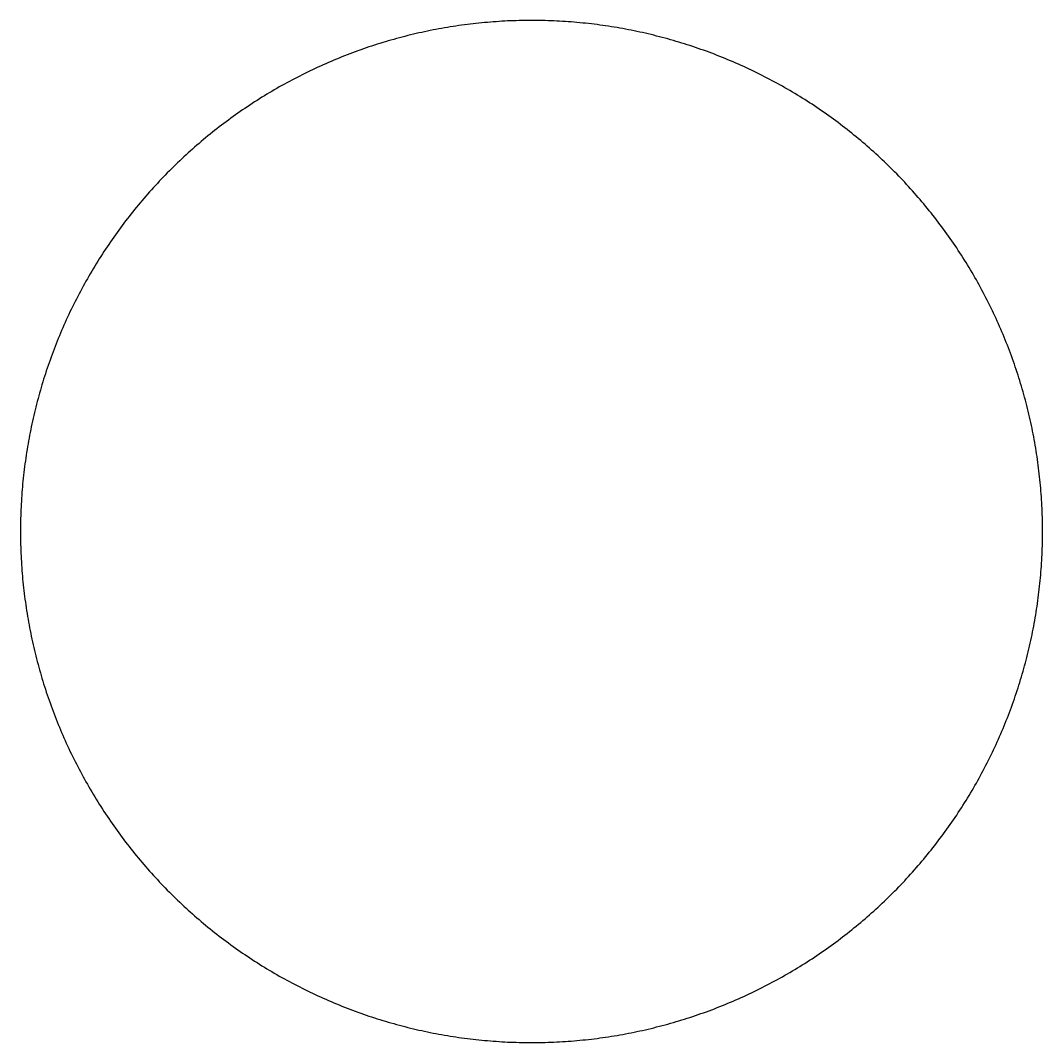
# Model space of a CAD drawing. Header units: millimetres. Extents: x 539514 to 908003, y -69769 to 203909.
# Drawn here: x 623599 to 648599, y -69769 to -44769 of the extents above; entities that cross this region are included whole.
import ezdxf

# ---------------------------------------------------------------- set-up
doc = ezdxf.new("R2010")
doc.units = ezdxf.units.MM
doc.layers.add('CLOSED_AREAS', color=7, linetype='Continuous')

msp = doc.modelspace()

# ---------------------------------------------------------------- linework, layer by layer
at = {"layer": 'CLOSED_AREAS'}
msp.add_lwpolyline([(648598.646, -57269.293), (648598.446, -57198.601), (648597.846, -57127.91), (648596.847, -57057.225), (648595.448, -56986.546), (648593.649, -56915.876), (648591.45, -56845.217), (648588.852, -56774.572), (648585.855, -56703.943), (648582.458, -56633.332), (648578.661, -56562.741), (648574.466, -56492.173), (648569.871, -56421.629), (648564.878, -56351.113), (648559.486, -56280.626), (648553.696, -56210.171), (648547.507, -56139.75), (648540.919, -56069.364), (648533.934, -55999.017), (648526.552, -55928.711), (648518.771, -55858.448), (648510.594, -55788.23), (648502.019, -55718.059), (648493.048, -55647.937), (648483.681, -55577.868), (648473.917, -55507.853), (648463.757, -55437.894), (648453.202, -55367.993), (648442.252, -55298.154), (648430.907, -55228.377), (648419.168, -55158.666), (648407.034, -55089.022), (648394.507, -55019.448), (648381.587, -54949.946), (648368.273, -54880.518), (648354.568, -54811.167), (648340.47, -54741.894), (648325.981, -54672.702), (648311.1, -54603.593), (648295.829, -54534.569), (648280.168, -54465.633), (648264.118, -54396.787), (648247.678, -54328.032), (648230.85, -54259.371), (648213.633, -54190.807), (648196.03, -54122.341), (648178.039, -54053.976), (648159.662, -53985.713), (648140.899, -53917.556), (648121.751, -53849.506), (648102.218, -53781.565), (648082.302, -53713.736), (648062.002, -53646.02), (648041.32, -53578.42), (648020.255, -53510.939), (647998.81, -53443.577), (647976.984, -53376.338), (647954.777, -53309.224), (647932.192, -53242.236), (647909.228, -53175.377), (647885.886, -53108.649), (647862.168, -53042.054), (647838.073, -52975.594), (647813.603, -52909.271), (647788.758, -52843.088), (647763.539, -52777.047), (647737.947, -52711.149), (647711.982, -52645.397), (647685.647, -52579.793), (647658.94, -52514.339), (647631.864, -52449.037), (647604.419, -52383.889), (647576.607, -52318.897), (647548.426, -52254.064), (647519.88, -52189.391), (647490.969, -52124.88), (647461.693, -52060.535), (647432.053, -51996.355), (647402.052, -51932.345), (647371.688, -51868.505), (647340.964, -51804.837), (647309.881, -51741.345), (647278.439, -51678.029), (647246.639, -51614.893), (647214.483, -51551.937), (647181.971, -51489.163), (647149.105, -51426.575), (647115.885, -51364.174), (647082.313, -51301.961), (647048.39, -51239.94), (647014.117, -51178.111), (646979.494, -51116.477), (646944.523, -51055.04), (646909.206, -50993.801), (646873.542, -50932.764), (646837.535, -50871.929), (646801.183, -50811.298), (646764.489, -50750.874), (646727.455, -50690.659), (646690.08, -50630.654), (646652.366, -50570.861), (646614.315, -50511.283), (646575.928, -50451.921), (646537.205, -50392.776), (646498.149, -50333.852), (646458.76, -50275.15), (646419.039, -50216.671), (646378.989, -50158.418), (646338.61, -50100.392), (646297.903, -50042.596), (646256.87, -49985.03), (646215.512, -49927.698), (646173.831, -49870.6), (646131.827, -49813.739), (646089.502, -49757.117), (646046.858, -49700.735), (646003.896, -49644.595), (645960.617, -49588.698), (645917.022, -49533.048), (645873.113, -49477.645), (645828.892, -49422.491), (645784.36, -49367.588), (645739.518, -49312.938), (645694.367, -49258.542), (645648.91, -49204.402), (645603.147, -49150.521), (645557.08, -49096.899), (645510.71, -49043.538), (645464.04, -48990.441), (645417.07, -48937.608), (645369.802, -48885.042), (645322.237, -48832.744), (645274.378, -48780.716), (645226.225, -48728.959), (645177.78, -48677.475), (645129.044, -48626.267), (645080.02, -48575.334), (645030.708, -48524.68), (644981.111, -48474.305), (644931.23, -48424.212), (644881.066, -48374.402), (644830.622, -48324.876), (644779.898, -48275.636), (644728.896, -48226.684), (644677.619, -48178.021), (644626.067, -48129.649), (644574.242, -48081.569), (644522.146, -48033.783), (644469.781, -47986.293), (644417.148, -47939.099), (644364.249, -47892.204), (644311.085, -47845.608), (644257.659, -47799.314), (644203.972, -47753.323), (644150.026, -47707.637), (644095.822, -47662.256), (644041.363, -47617.182), (643986.649, -47572.417), (643931.683, -47527.962), (643876.467, -47483.819), (643821.002, -47439.989), (643765.29, -47396.473), (643709.332, -47353.273), (643653.131, -47310.39), (643596.689, -47267.826), (643540.007, -47225.581), (643483.087, -47183.658), (643425.93, -47142.057), (643368.539, -47100.78), (643310.916, -47059.829), (643253.062, -47019.204), (643194.979, -46978.907), (643136.67, -46938.939), (643078.135, -46899.301), (643019.377, -46859.995), (642960.397, -46821.022), (642901.198, -46782.383), (642841.782, -46744.08), (642782.15, -46706.113), (642722.304, -46668.484), (642662.246, -46631.194), (642601.978, -46594.244), (642541.503, -46557.636), (642480.821, -46521.37), (642419.935, -46485.448), (642358.847, -46449.871), (642297.559, -46414.641), (642236.072, -46379.757), (642174.389, -46345.221), (642112.512, -46311.035), (642050.442, -46277.2), (641988.183, -46243.716), (641925.734, -46210.584), (641863.1, -46177.807), (641800.281, -46145.384), (641737.279, -46113.317), (641674.098, -46081.606), (641610.738, -46050.254), (641547.201, -46019.26), (641483.491, -45988.626), (641419.608, -45958.353), (641355.555, -45928.442), (641291.334, -45898.893), (641226.946, -45869.708), (641162.395, -45840.888), (641097.682, -45812.433), (641032.809, -45784.345), (640967.778, -45756.624), (640902.591, -45729.271), (640837.251, -45702.287), (640771.759, -45675.674), (640706.118, -45649.431), (640640.329, -45623.559), (640574.395, -45598.061), (640508.318, -45572.935), (640442.1, -45548.184), (640375.743, -45523.807), (640309.249, -45499.806), (640242.621, -45476.182), (640175.86, -45452.935), (640108.968, -45430.065), (640041.948, -45407.575), (639974.802, -45385.463), (639907.533, -45363.732), (639840.141, -45342.382), (639772.63, -45321.413), (639705.001, -45300.826), (639637.257, -45280.622), (639569.399, -45260.802), (639501.431, -45241.365), (639433.354, -45222.313), (639365.17, -45203.647), (639296.882, -45185.366), (639228.491, -45167.472), (639160, -45149.965), (639091.412, -45132.846), (639022.727, -45116.115), (638953.949, -45099.772), (638885.08, -45083.819), (638816.122, -45068.255), (638747.077, -45053.082), (638677.947, -45038.299), (638608.734, -45023.908), (638539.442, -45009.908), (638470.071, -44996.301), (638400.624, -44983.086), (638331.104, -44970.263), (638261.512, -44957.835), (638191.851, -44945.8), (638122.124, -44934.159), (638052.331, -44922.913), (637982.476, -44912.061), (637912.561, -44901.605), (637842.588, -44891.544), (637772.559, -44881.88), (637702.476, -44872.611), (637632.342, -44863.739), (637562.159, -44855.264), (637491.93, -44847.185), (637421.655, -44839.504), (637351.339, -44832.221), (637280.982, -44825.336), (637210.587, -44818.848), (637140.157, -44812.759), (637069.694, -44807.068), (636999.2, -44801.775), (636928.676, -44796.882), (636858.127, -44792.387), (636787.553, -44788.291), (636716.956, -44784.595), (636646.341, -44781.298), (636575.707, -44778.4), (636505.059, -44775.902), (636434.397, -44773.803), (636363.724, -44772.104), (636293.044, -44770.805), (636222.357, -44769.905), (636151.665, -44769.406), (636080.973, -44769.306), (636010.281, -44769.606), (635939.591, -44770.305), (635868.907, -44771.405), (635798.23, -44772.904), (635727.563, -44774.802), (635656.907, -44777.101), (635586.266, -44779.799), (635515.641, -44782.896), (635445.035, -44786.393), (635374.449, -44790.289), (635303.887, -44794.584), (635233.35, -44799.279), (635162.841, -44804.372), (635092.362, -44809.863), (635021.915, -44815.753), (634951.503, -44822.042), (634881.127, -44828.729), (634810.79, -44835.813), (634740.494, -44843.295), (634670.242, -44851.175), (634600.035, -44859.452), (634529.876, -44868.125), (634459.768, -44877.196), (634389.712, -44886.662), (634319.71, -44896.525), (634249.766, -44906.784), (634179.881, -44917.437), (634110.057, -44928.486), (634040.296, -44939.93), (633970.602, -44951.768), (633900.975, -44964), (633831.419, -44976.625), (633761.935, -44989.644), (633692.526, -45003.055), (633623.194, -45016.859), (633553.941, -45031.055), (633484.77, -45045.642), (633415.682, -45060.62), (633346.68, -45075.988), (633277.766, -45091.747), (633208.942, -45107.895), (633140.211, -45124.432), (633071.574, -45141.357), (633003.034, -45158.67), (632934.593, -45176.371), (632866.253, -45194.458), (632798.017, -45212.932), (632729.886, -45231.791), (632661.863, -45251.035), (632593.95, -45270.664), (632526.149, -45290.676), (632458.462, -45311.072), (632390.892, -45331.85), (632323.44, -45353.009), (632256.109, -45374.55), (632188.901, -45396.472), (632121.818, -45418.773), (632054.862, -45441.453), (631988.035, -45464.511), (631921.34, -45487.947), (631854.779, -45511.76), (631788.353, -45535.949), (631722.065, -45560.513), (631655.917, -45585.451), (631589.912, -45610.763), (631524.05, -45636.449), (631458.335, -45662.506), (631392.768, -45688.934), (631327.352, -45715.733), (631262.088, -45742.901), (631196.979, -45770.438), (631132.027, -45798.343), (631067.233, -45826.615), (631002.601, -45855.253), (630938.131, -45884.255), (630873.827, -45913.622), (630809.689, -45943.352), (630745.721, -45973.444), (630681.924, -46003.898), (630618.301, -46034.712), (630554.852, -46065.885), (630491.581, -46097.417), (630428.489, -46129.306), (630365.579, -46161.551), (630302.852, -46194.151), (630240.31, -46227.106), (630177.956, -46260.414), (630115.791, -46294.074), (630053.817, -46328.085), (629992.037, -46362.445), (629930.452, -46397.155), (629869.064, -46432.213), (629807.876, -46467.617), (629746.889, -46503.366), (629686.105, -46539.46), (629625.526, -46575.897), (629565.154, -46612.676), (629504.991, -46649.796), (629445.039, -46687.256), (629385.299, -46725.054), (629325.775, -46763.189), (629266.467, -46801.661), (629207.377, -46840.467), (629148.508, -46879.606), (629089.862, -46919.078), (629031.439, -46958.881), (628973.243, -46999.014), (628915.274, -47039.476), (628857.535, -47080.264), (628800.028, -47121.378), (628742.754, -47162.817), (628685.716, -47204.579), (628628.914, -47246.663), (628572.352, -47289.068), (628516.03, -47331.792), (628459.95, -47374.834), (628404.115, -47418.192), (628348.527, -47461.865), (628293.186, -47505.852), (628238.094, -47550.151), (628183.254, -47594.761), (628128.667, -47639.68), (628074.336, -47684.908), (628020.26, -47730.442), (627966.444, -47776.281), (627912.887, -47822.423), (627859.592, -47868.868), (627806.56, -47915.614), (627753.794, -47962.658), (627701.295, -48010.001), (627649.064, -48057.639), (627597.104, -48105.572), (627545.415, -48153.799), (627494, -48202.316), (627442.86, -48251.124), (627391.997, -48300.22), (627341.413, -48349.603), (627291.108, -48399.272), (627241.086, -48449.224), (627191.346, -48499.458), (627141.892, -48549.972), (627092.724, -48600.766), (627043.844, -48651.836), (626995.254, -48703.183), (626946.954, -48754.803), (626898.948, -48806.696), (626851.235, -48858.859), (626803.819, -48911.291), (626756.7, -48963.991), (626709.879, -49016.956), (626663.359, -49070.186), (626617.141, -49123.677), (626571.226, -49177.429), (626525.615, -49231.44), (626480.311, -49285.708), (626435.315, -49340.231), (626390.627, -49395.008), (626346.25, -49450.036), (626302.185, -49505.315), (626258.433, -49560.842), (626214.996, -49616.616), (626171.875, -49672.634), (626129.072, -49728.896), (626086.587, -49785.398), (626044.423, -49842.14), (626002.58, -49899.12), (625961.06, -49956.335), (625919.865, -50013.784), (625878.995, -50071.465), (625838.452, -50129.376), (625798.237, -50187.516), (625758.351, -50245.882), (625718.796, -50304.473), (625679.573, -50363.287), (625640.684, -50422.321), (625602.129, -50481.575), (625563.909, -50541.045), (625526.027, -50600.731), (625488.482, -50660.63), (625451.277, -50720.741), (625414.413, -50781.06), (625377.89, -50841.588), (625341.71, -50902.321), (625305.875, -50963.257), (625270.384, -51024.396), (625235.24, -51085.734), (625200.443, -51147.27), (625165.995, -51209.001), (625131.896, -51270.927), (625098.148, -51333.044), (625064.753, -51395.351), (625031.709, -51457.846), (624999.02, -51520.527), (624966.686, -51583.392), (624934.708, -51646.438), (624903.087, -51709.665), (624871.824, -51773.069), (624840.921, -51836.649), (624810.377, -51900.403), (624780.194, -51964.329), (624750.373, -52028.424), (624720.916, -52092.687), (624691.822, -52157.115), (624663.093, -52221.707), (624634.73, -52286.461), (624606.733, -52351.373), (624579.104, -52416.443), (624551.843, -52481.669), (624524.952, -52547.047), (624498.431, -52612.576), (624472.281, -52678.255), (624446.503, -52744.08), (624421.097, -52810.05), (624396.065, -52876.162), (624371.407, -52942.415), (624347.124, -53008.807), (624323.218, -53075.335), (624299.687, -53141.996), (624276.535, -53208.79), (624253.76, -53275.714), (624231.364, -53342.765), (624209.348, -53409.943), (624187.712, -53477.243), (624166.457, -53544.665), (624145.583, -53612.206), (624125.092, -53679.864), (624104.984, -53747.636), (624085.259, -53815.522), (624065.919, -53883.517), (624046.963, -53951.621), (624028.393, -54019.831), (624010.209, -54088.146), (623992.412, -54156.561), (623975.002, -54225.077), (623957.979, -54293.69), (623941.345, -54362.398), (623925.1, -54431.198), (623909.244, -54500.09), (623893.778, -54569.07), (623878.703, -54638.137), (623864.018, -54707.288), (623849.724, -54776.52), (623835.822, -54845.833), (623822.313, -54915.223), (623809.196, -54984.688), (623796.472, -55054.226), (623784.142, -55123.836), (623772.205, -55193.513), (623760.663, -55263.258), (623749.515, -55333.066), (623738.763, -55402.936), (623728.405, -55472.866), (623718.444, -55542.854), (623708.878, -55612.896), (623699.709, -55682.992), (623690.936, -55753.138), (623682.56, -55823.333), (623674.581, -55893.574), (623666.999, -55963.859), (623659.815, -56034.186), (623653.029, -56104.552), (623646.641, -56174.956), (623640.651, -56245.395), (623635.06, -56315.866), (623629.867, -56386.368), (623625.073, -56456.898), (623620.678, -56527.454), (623616.683, -56598.034), (623613.086, -56668.635), (623609.889, -56739.255), (623607.091, -56809.893), (623604.692, -56880.545), (623602.694, -56951.209), (623601.095, -57021.884), (623599.895, -57092.567), (623599.096, -57163.255), (623598.696, -57233.947), (623598.696, -57304.64), (623599.096, -57375.331), (623599.895, -57446.02), (623601.095, -57516.702), (623602.694, -57587.377), (623604.692, -57658.041), (623607.091, -57728.694), (623609.889, -57799.331), (623613.086, -57869.951), (623616.683, -57940.553), (623620.678, -58011.132), (623625.073, -58081.689), (623629.867, -58152.219), (623635.06, -58222.72), (623640.651, -58293.192), (623646.641, -58363.63), (623653.029, -58434.034), (623659.815, -58504.4), (623666.999, -58574.727), (623674.581, -58645.012), (623682.56, -58715.253), (623690.936, -58785.448), (623699.709, -58855.595), (623708.878, -58925.69), (623718.444, -58995.733), (623728.405, -59065.72), (623738.763, -59135.65), (623749.515, -59205.52), (623760.663, -59275.329), (623772.205, -59345.073), (623784.142, -59414.751), (623796.472, -59484.36), (623809.196, -59553.898), (623822.313, -59623.363), (623835.822, -59692.753), (623849.724, -59762.066), (623864.018, -59831.299), (623878.703, -59900.449), (623893.778, -59969.516), (623909.244, -60038.496), (623925.1, -60107.388), (623941.345, -60176.189), (623957.979, -60244.897), (623975.002, -60313.509), (623992.412, -60382.025), (624010.209, -60450.441), (624028.393, -60518.755), (624046.963, -60586.965), (624065.919, -60655.069), (624085.259, -60723.065), (624104.984, -60790.95), (624125.092, -60858.723), (624145.583, -60926.381), (624166.457, -60993.922), (624187.712, -61061.343), (624209.348, -61128.644), (624231.364, -61195.821), (624253.76, -61262.872), (624276.535, -61329.796), (624299.687, -61396.59), (624323.218, -61463.252), (624347.124, -61529.779), (624371.407, -61596.171), (624396.065, -61662.424), (624421.097, -61728.536), (624446.503, -61794.506), (624472.281, -61860.332), (624498.431, -61926.01), (624524.952, -61991.539), (624551.843, -62056.918), (624579.104, -62122.143), (624606.733, -62187.213), (624634.73, -62252.126), (624663.093, -62316.879), (624691.822, -62381.471), (624720.916, -62445.9), (624750.373, -62510.162), (624780.194, -62574.258), (624810.377, -62638.183), (624840.921, -62701.937), (624871.824, -62765.517), (624903.087, -62828.921), (624934.708, -62892.148), (624966.686, -62955.194), (624999.02, -63018.059), (625031.709, -63080.74), (625064.753, -63143.235), (625098.148, -63205.542), (625131.896, -63267.66), (625165.995, -63329.585), (625200.443, -63391.317), (625235.24, -63452.853), (625270.384, -63514.191), (625305.875, -63575.329), (625341.71, -63636.266), (625377.89, -63696.999), (625414.413, -63757.526), (625451.277, -63817.846), (625488.482, -63877.956), (625526.027, -63937.855), (625563.909, -63997.541), (625602.129, -64057.012), (625640.684, -64116.265), (625679.573, -64175.3), (625718.796, -64234.113), (625758.351, -64292.704), (625798.237, -64351.07), (625838.452, -64409.21), (625878.995, -64467.121), (625919.865, -64524.802), (625961.06, -64582.252), (626002.58, -64639.467), (626044.423, -64696.446), (626086.587, -64753.188), (626129.072, -64809.691), (626171.875, -64865.952), (626214.996, -64921.97), (626258.433, -64977.744), (626302.185, -65033.271), (626346.25, -65088.55), (626390.627, -65143.579), (626435.315, -65198.355), (626480.311, -65252.879), (626525.615, -65307.146), (626571.226, -65361.157), (626617.141, -65414.909), (626663.359, -65468.401), (626709.879, -65521.63), (626756.7, -65574.595), (626803.819, -65627.295), (626851.235, -65679.727), (626898.948, -65731.89), (626946.954, -65783.783), (626995.254, -65835.403), (627043.844, -65886.75), (627092.724, -65937.821), (627141.892, -65988.614), (627191.346, -66039.129), (627241.086, -66089.363), (627291.108, -66139.315), (627341.413, -66188.983), (627391.997, -66238.366), (627442.86, -66287.462), (627494, -66336.27), (627545.415, -66384.788), (627597.104, -66433.014), (627649.064, -66480.947), (627701.295, -66528.586), (627753.794, -66575.928), (627806.56, -66622.973), (627859.592, -66669.718), (627912.887, -66716.163), (627966.444, -66762.306), (628020.26, -66808.145), (628074.336, -66853.679), (628128.667, -66898.906), (628183.254, -66943.825), (628238.094, -66988.435), (628293.186, -67032.735), (628348.527, -67076.721), (628404.115, -67120.395), (628459.95, -67163.753), (628516.03, -67206.794), (628572.352, -67249.518), (628628.914, -67291.923), (628685.716, -67334.007), (628742.754, -67375.769), (628800.028, -67417.208), (628857.535, -67458.322), (628915.274, -67499.111), (628973.243, -67539.572), (629031.439, -67579.705), (629089.862, -67619.508), (629148.508, -67658.98), (629207.377, -67698.12), (629266.467, -67736.926), (629325.775, -67775.397), (629385.299, -67813.532), (629445.039, -67851.33), (629504.991, -67888.79), (629565.154, -67925.91), (629625.526, -67962.689), (629686.105, -67999.126), (629746.889, -68035.22), (629807.876, -68070.97), (629869.064, -68106.374), (629930.452, -68141.431), (629992.037, -68176.141), (630053.817, -68210.502), (630115.791, -68244.513), (630177.956, -68278.173), (630240.31, -68311.48), (630302.852, -68344.435), (630365.579, -68377.036), (630428.489, -68409.281), (630491.581, -68441.17), (630554.852, -68472.701), (630618.301, -68503.874), (630681.924, -68534.688), (630745.721, -68565.142), (630809.689, -68595.234), (630873.827, -68624.964), (630938.131, -68654.331), (631002.601, -68683.334), (631067.233, -68711.971), (631132.027, -68740.243), (631196.979, -68768.148), (631262.088, -68795.685), (631327.352, -68822.853), (631392.768, -68849.652), (631458.335, -68876.081), (631524.05, -68902.138), (631589.912, -68927.823), (631655.917, -68953.135), (631722.065, -68978.074), (631788.353, -69002.638), (631854.779, -69026.827), (631921.34, -69050.639), (631988.035, -69074.075), (632054.862, -69097.134), (632121.818, -69119.814), (632188.901, -69142.115), (632256.109, -69164.036), (632323.44, -69185.577), (632390.892, -69206.737), (632458.462, -69227.515), (632526.149, -69247.91), (632593.95, -69267.922), (632661.863, -69287.551), (632729.886, -69306.795), (632798.017, -69325.654), (632866.253, -69344.128), (632934.593, -69362.215), (633003.034, -69379.916), (633071.574, -69397.229), (633140.211, -69414.155), (633208.942, -69430.692), (633277.766, -69446.839), (633346.68, -69462.598), (633415.682, -69477.966), (633484.77, -69492.944), (633553.941, -69507.531), (633623.194, -69521.727), (633692.526, -69535.531), (633761.935, -69548.942), (633831.419, -69561.961), (633900.975, -69574.586), (633970.602, -69586.818), (634040.296, -69598.656), (634110.057, -69610.1), (634179.881, -69621.149), (634249.766, -69631.803), (634319.71, -69642.061), (634389.712, -69651.924), (634459.768, -69661.391), (634529.876, -69670.461), (634600.035, -69679.135), (634670.242, -69687.411), (634740.494, -69695.291), (634810.79, -69702.773), (634881.127, -69709.858), (634951.503, -69716.544), (635021.915, -69722.833), (635092.362, -69728.723), (635162.841, -69734.215), (635233.35, -69739.308), (635303.887, -69744.002), (635374.449, -69748.297), (635445.035, -69752.193), (635515.641, -69755.69), (635586.266, -69758.787), (635656.907, -69761.485), (635727.563, -69763.784), (635798.23, -69765.683), (635868.907, -69767.182), (635939.591, -69768.281), (636010.281, -69768.981), (636080.973, -69769.281), (636151.665, -69769.181), (636222.357, -69768.681), (636293.044, -69767.781), (636363.724, -69766.482), (636434.397, -69764.783), (636505.059, -69762.685), (636575.707, -69760.186), (636646.341, -69757.289), (636716.956, -69753.991), (636787.553, -69750.295), (636858.127, -69746.199), (636928.676, -69741.705), (636999.2, -69736.811), (637069.694, -69731.519), (637140.157, -69725.828), (637210.587, -69719.738), (637280.982, -69713.251), (637351.339, -69706.365), (637421.655, -69699.082), (637491.93, -69691.401), (637562.159, -69683.323), (637632.342, -69674.847), (637702.476, -69665.975), (637772.559, -69656.707), (637842.588, -69647.042), (637912.561, -69636.981), (637982.476, -69626.525), (638052.331, -69615.674), (638122.124, -69604.427), (638191.851, -69592.787), (638261.512, -69580.752), (638331.104, -69568.323), (638400.624, -69555.501), (638470.071, -69542.286), (638539.442, -69528.678), (638608.734, -69514.678), (638677.947, -69500.287), (638747.077, -69485.504), (638816.122, -69470.331), (638885.08, -69454.767), (638953.949, -69438.814), (639022.727, -69422.472), (639091.412, -69405.74), (639160, -69388.621), (639228.491, -69371.114), (639296.882, -69353.22), (639365.17, -69334.939), (639433.354, -69316.273), (639501.431, -69297.221), (639569.399, -69277.785), (639637.257, -69257.964), (639705.001, -69237.76), (639772.63, -69217.173), (639840.141, -69196.205), (639907.533, -69174.854), (639974.802, -69153.123), (640041.948, -69131.012), (640108.968, -69108.521), (640175.86, -69085.652), (640242.621, -69062.404), (640309.249, -69038.78), (640375.743, -69014.779), (640442.1, -68990.403), (640508.318, -68965.651), (640574.395, -68940.526), (640640.329, -68915.027), (640706.118, -68889.156), (640771.759, -68862.913), (640837.251, -68836.299), (640902.591, -68809.315), (640967.778, -68781.962), (641032.809, -68754.241), (641097.682, -68726.153), (641162.395, -68697.698), (641226.946, -68668.878), (641291.334, -68639.693), (641355.555, -68610.145), (641419.608, -68580.233), (641483.491, -68549.96), (641547.201, -68519.326), (641610.738, -68488.333), (641674.098, -68456.98), (641737.279, -68425.27), (641800.281, -68393.203), (641863.1, -68360.78), (641925.734, -68328.002), (641988.183, -68294.871), (642050.442, -68261.387), (642112.512, -68227.551), (642174.389, -68193.365), (642236.072, -68158.83), (642297.559, -68123.946), (642358.847, -68088.715), (642419.935, -68053.138), (642480.821, -68017.216), (642541.503, -67980.95), (642601.978, -67944.342), (642662.246, -67907.392), (642722.304, -67870.102), (642782.15, -67832.474), (642841.782, -67794.507), (642901.198, -67756.203), (642960.397, -67717.564), (643019.377, -67678.591), (643078.135, -67639.285), (643136.67, -67599.648), (643194.979, -67559.68), (643253.062, -67519.382), (643310.916, -67478.757), (643368.539, -67437.806), (643425.93, -67396.529), (643483.087, -67354.928), (643540.007, -67313.005), (643596.689, -67270.761), (643653.131, -67228.196), (643709.332, -67185.313), (643765.29, -67142.113), (643821.002, -67098.597), (643876.467, -67054.767), (643931.683, -67010.624), (643986.649, -66966.169), (644041.363, -66921.404), (644095.822, -66876.331), (644150.026, -66830.95), (644203.972, -66785.263), (644257.659, -66739.272), (644311.085, -66692.978), (644364.249, -66646.383), (644417.148, -66599.487), (644469.781, -66552.294), (644522.146, -66504.803), (644574.242, -66457.017), (644626.067, -66408.937), (644677.619, -66360.565), (644728.896, -66311.902), (644779.898, -66262.95), (644830.622, -66213.71), (644881.066, -66164.185), (644931.23, -66114.374), (644981.111, -66064.281), (645030.708, -66013.906), (645080.02, -65963.252), (645129.044, -65912.32), (645177.78, -65861.111), (645226.225, -65809.627), (645274.378, -65757.871), (645322.237, -65705.843), (645369.802, -65653.545), (645417.07, -65600.978), (645464.04, -65548.146), (645510.71, -65495.048), (645557.08, -65441.688), (645603.147, -65388.066), (645648.91, -65334.184), (645694.367, -65280.045), (645739.518, -65225.649), (645784.36, -65170.999), (645828.892, -65116.096), (645873.113, -65060.942), (645917.022, -65005.538), (645960.617, -64949.888), (646003.896, -64893.992), (646046.858, -64837.852), (646089.502, -64781.469), (646131.827, -64724.847), (646173.831, -64667.986), (646215.512, -64610.888), (646256.87, -64553.556), (646297.903, -64495.991), (646338.61, -64438.194), (646378.989, -64380.169), (646419.039, -64321.915), (646458.76, -64263.437), (646498.149, -64204.734), (646537.205, -64145.81), (646575.928, -64086.666), (646614.315, -64027.303), (646652.366, -63967.725), (646690.08, -63907.932), (646727.455, -63847.927), (646764.489, -63787.712), (646801.183, -63727.288), (646837.535, -63666.658), (646873.542, -63605.823), (646909.206, -63544.785), (646944.523, -63483.546), (646979.494, -63422.109), (647014.117, -63360.475), (647048.39, -63298.647), (647082.313, -63236.625), (647115.885, -63174.412), (647149.105, -63112.011), (647181.971, -63049.423), (647214.483, -62986.65), (647246.639, -62923.694), (647278.439, -62860.557), (647309.881, -62797.241), (647340.964, -62733.749), (647371.688, -62670.082), (647402.052, -62606.242), (647432.053, -62542.231), (647461.693, -62478.052), (647490.969, -62413.706), (647519.88, -62349.195), (647548.426, -62284.523), (647576.607, -62219.689), (647604.419, -62154.698), (647631.864, -62089.55), (647658.94, -62024.248), (647685.647, -61958.793), (647711.982, -61893.189), (647737.947, -61827.437), (647763.539, -61761.539), (647788.758, -61695.498), (647813.603, -61629.315), (647838.073, -61562.992), (647862.168, -61496.532), (647885.886, -61429.937), (647909.228, -61363.209), (647932.192, -61296.35), (647954.777, -61229.362), (647976.984, -61162.248), (647998.81, -61095.009), (648020.255, -61027.647), (648041.32, -60960.166), (648062.002, -60892.566), (648082.302, -60824.851), (648102.218, -60757.021), (648121.751, -60689.081), (648140.899, -60621.03), (648159.662, -60552.873), (648178.039, -60484.611), (648196.03, -60416.245), (648213.633, -60347.779), (648230.85, -60279.215), (648247.678, -60210.555), (648264.118, -60141.8), (648280.168, -60072.953), (648295.829, -60004.017), (648311.1, -59934.993), (648325.981, -59865.884), (648340.47, -59796.692), (648354.568, -59727.419), (648368.273, -59658.068), (648381.587, -59588.64), (648394.507, -59519.138), (648407.034, -59449.564), (648419.168, -59379.92), (648430.907, -59310.209), (648442.252, -59240.432), (648453.202, -59170.593), (648463.757, -59100.692), (648473.917, -59030.734), (648483.681, -58960.718), (648493.048, -58890.649), (648502.019, -58820.528), (648510.594, -58750.357), (648518.771, -58680.138), (648526.552, -58609.875), (648533.934, -58539.569), (648540.919, -58469.222), (648547.507, -58398.837), (648553.696, -58328.415), (648559.486, -58257.96), (648564.878, -58187.473), (648569.871, -58116.957), (648574.466, -58046.414), (648578.661, -57975.845), (648582.458, -57905.255), (648585.855, -57834.643), (648588.852, -57764.014), (648591.45, -57693.369), (648593.649, -57622.711), (648595.448, -57552.041), (648596.847, -57481.362), (648597.846, -57410.676), (648598.446, -57339.986)], close=True, dxfattribs=at)

doc.saveas('drawing.dxf')
